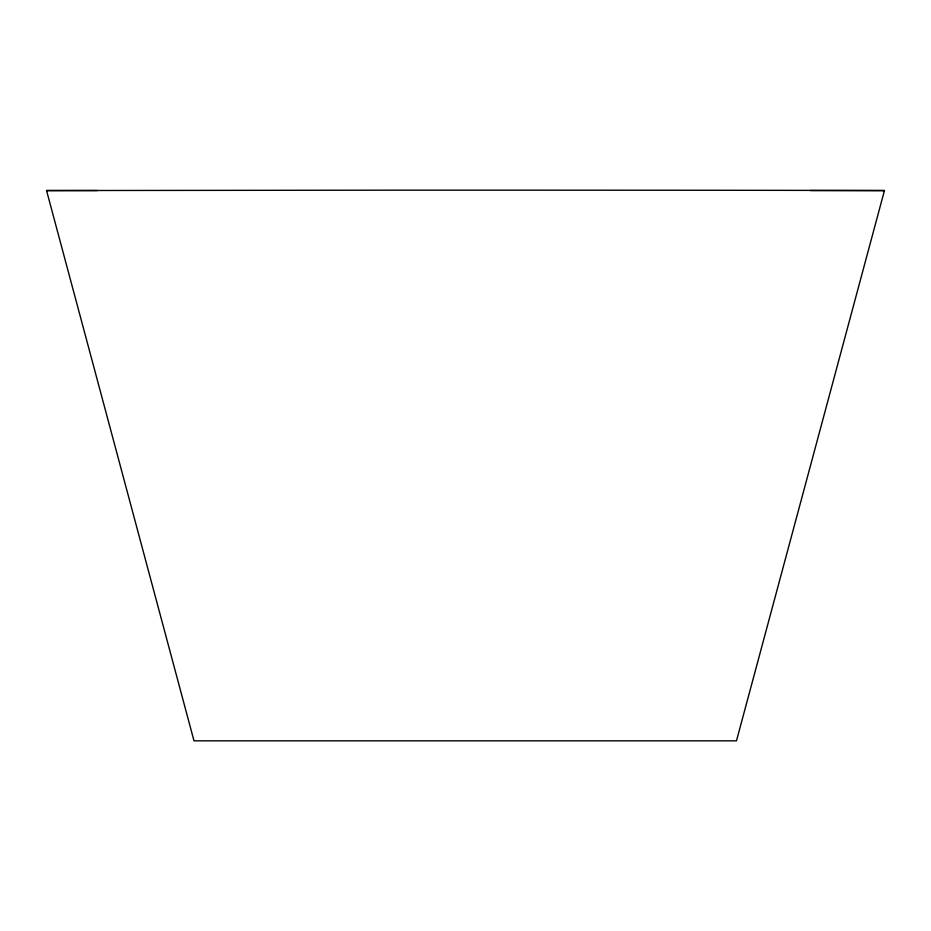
<?xml version="1.0" encoding="UTF-8"?>
<svg xmlns="http://www.w3.org/2000/svg" width="931" height="931" viewBox="0 0 931 931"><rect width="100%" height="100%" fill="white"/><g stroke="black" fill="none" stroke-linecap="round" stroke-linejoin="round"><path stroke-width="1.4" d="M884.45 190.552L736.479 740.832L193.997 740.832L46.55 190.552L385.725 190.18A447.869 0.605 0 0 1 837.155 190.436L884.45 190.552L810.389 190.552M46.55 190.552L97.371 190.552"/></g></svg>
